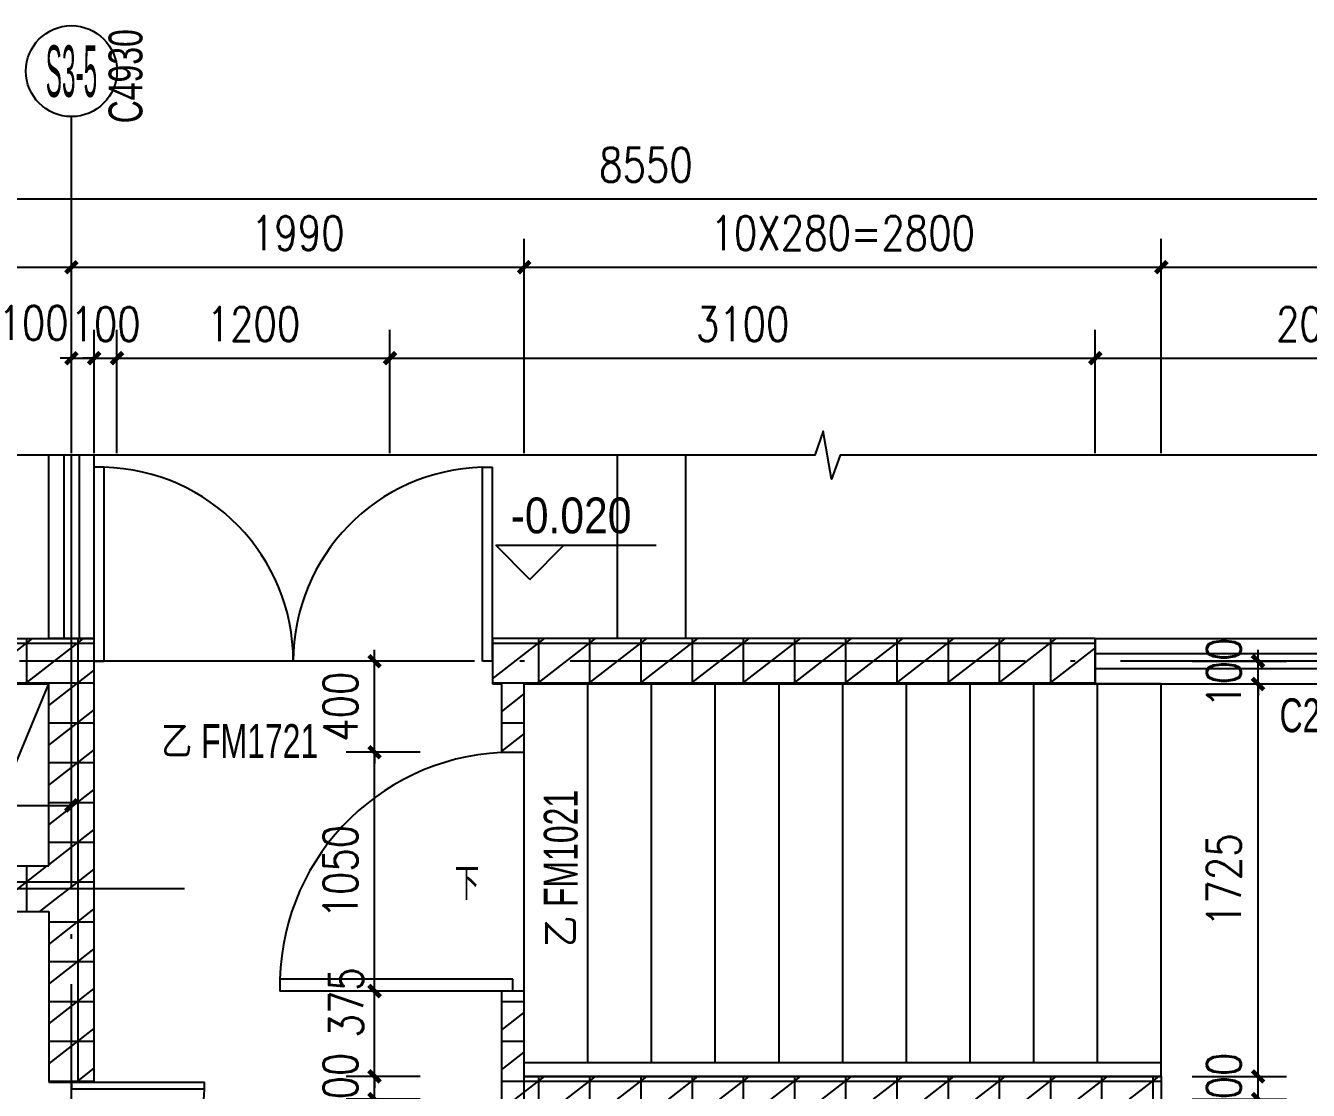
# Model space of a CAD drawing. Extents: x 718358 to 1668613, y -348838 to -159582.
# Drawn here: x 936870 to 942507, y -310316 to -305635 of the extents above; entities that cross this region are included whole.
import ezdxf
from ezdxf.enums import TextEntityAlignment as Align

# ---------------------------------------------------------------- set-up
doc = ezdxf.new("R2010")
doc.units = 0
doc.header["$LTSCALE"] = 1000
doc.linetypes.add('DOTE', pattern=[2.4200000000000004, 2, -0.2, 0.02, -0.2])
for name, color, linetype in [('建-可见线', 7, 'Continuous'), ('建-墙体', 2, 'Continuous'), ('建-尺寸', 73, 'Continuous'), ('建-影线', 8, 'Continuous'), ('建-标高', 3, 'Continuous'), ('建-楼梯', 4, 'Continuous'), ('建-符号', 3, 'Continuous'), ('建-符号说明', 7, 'Continuous'), ('建-轴标', 3, 'Continuous'), ('建-轴网', 14, 'DOTE'), ('建-门窗', 4, 'Continuous'), ('建-门窗-编号', 7, 'Continuous')]:
    doc.layers.add(name, color=color, linetype=linetype)
doc.styles.add('_TCH_AXIS', font='gt宽度调整.shx', dxfattribs={"bigfont": 'gt国标汉字.shx'})
doc.styles.add('_TCH_DIM', font='gt单线西文.shx', dxfattribs={"width": 0.8, "bigfont": 'gt单线中文.shx'})
doc.styles.add('_TCH_WINDOW', font='gt单线西文.shx', dxfattribs={"height": 3.5, "bigfont": 'gt单线中文.shx'})
doc.styles.add('DIM_FONT', font='SIMPLEX.shx', dxfattribs={"width": 0.8, "bigfont": 'GBCBIG.shx'})
doc.dimstyles.new('DIMN50', dxfattribs={"dimscale": 0.5, "dimtxt": 300, "dimasz": 100, "dimexe": 250, "dimexo": 300, "dimgap": 150, "dimtad": 1, "dimdec": 0, "dimzin": 0, "dimdsep": 46, "dimtxsty": 'DIM_FONT', "dimblk": 'ARCHTICK', "dimcen": 0.09, "dimdle": 1, "dimclrt": 7, "dimazin": 2, "dimtfac": 1, "dimtdec": 0, "dimtix": 1, "dimtmove": 2, "dimatfit": 3, "dimldrblk": 'ARCHTICK', "dimfxl": 1, "dimtolj": 1, "dimtzin": 0, "dimarcsym": 0})
pattern_1 = [(0, (0, 0), (0, 175), []), (37.875, (200, 0), (-84.80763867203999, 109.0383283764141), []), (90, (200, 0), (-225, 1.377727649040772e-14), [])]

# ---------------------------------------------------------------- blocks, each defined once
blk = doc.blocks.new('_ArchTick')
at = {"color": 0, "linetype": 'ByBlock', "const_width": 0.4}
blk.add_lwpolyline([(-0.5, -0.5), (0.5, 0.5)], dxfattribs=at)
blk = doc.blocks.new('*D3769')
at = {"layer": 'Defpoints', "color": 0, "transparency": 16777216}
for p in [(943871.009768569, -306397.1618529886), (935321.0097685686, -307297.1618529882), (943871.009768569, -307297.1618529932)]:
    blk.add_point(p, dxfattribs=at)
at = {"layer": '建-尺寸', "color": 0, "lineweight": -2, "transparency": 16777216}
for p, q in [((935321.0097685686, -307147.1618529882), (935321.0097685686, -306272.1618529886)), ((943871.009768569, -307147.1618529932), (943871.009768569, -306272.1618529886)), ((935320.5097685686, -306397.1618529886), (943871.509768569, -306397.1618529886))]:
    blk.add_line(p, q, dxfattribs=at)
at = {"layer": '建-尺寸', "color": 0, "lineweight": -2, "transparency": 16777216, "xscale": 50, "yscale": 50, "zscale": 50, "rotation": 180}
blk.add_blockref('_ArchTick', (935321.0097685686, -306397.1618529886), dxfattribs=at)
at = {"layer": '建-尺寸', "color": 0, "lineweight": -2, "transparency": 16777216, "xscale": 50, "yscale": 50, "zscale": 50}
blk.add_blockref('_ArchTick', (943871.009768569, -306397.1618529886), dxfattribs=at)
at = {"layer": '建-尺寸', "color": 7, "transparency": 16777216, "insert": (939596.0097685688, -306247.1618529886), "char_height": 150, "attachment_point": 5, "style": 'DIM_FONT'}
blk.add_mtext('\\A1;8550', dxfattribs=at)
blk = doc.blocks.new('*D3770')
at = {"layer": 'Defpoints', "color": 0, "transparency": 16777216}
for p in [(937071.009768569, -306697.1618529866), (935321.0097685683, -307665.1002736259), (937071.009768569, -307665.1002736269)]:
    blk.add_point(p, dxfattribs=at)
at = {"layer": '建-尺寸', "color": 0, "lineweight": -2, "transparency": 16777216}
for p, q in [((935321.0097685683, -307515.1002736259), (935321.0097685683, -306572.1618529866)), ((937071.009768569, -307515.1002736269), (937071.009768569, -306572.1618529866)), ((935320.5097685683, -306697.1618529866), (937071.509768569, -306697.1618529866))]:
    blk.add_line(p, q, dxfattribs=at)
at = {"layer": '建-尺寸', "color": 0, "lineweight": -2, "transparency": 16777216, "xscale": 50, "yscale": 50, "zscale": 50, "rotation": 180}
blk.add_blockref('_ArchTick', (935321.0097685683, -306697.1618529866), dxfattribs=at)
at = {"layer": '建-尺寸', "color": 0, "lineweight": -2, "transparency": 16777216, "xscale": 50, "yscale": 50, "zscale": 50}
blk.add_blockref('_ArchTick', (937071.009768569, -306697.1618529866), dxfattribs=at)
at = {"layer": '建-尺寸', "color": 7, "transparency": 16777216, "insert": (936196.0097685687, -306547.1618529866), "char_height": 150, "attachment_point": 5, "style": 'DIM_FONT'}
blk.add_mtext('\\A1;1750', dxfattribs=at)
blk = doc.blocks.new('*D3771')
at = {"layer": 'Defpoints', "color": 0, "transparency": 16777216}
for p in [(939061.0460655086, -306697.1618529877), (937071.009768569, -307665.1002736269), (939061.0460655086, -307665.1002736281)]:
    blk.add_point(p, dxfattribs=at)
at = {"layer": '建-尺寸', "color": 0, "lineweight": -2, "transparency": 16777216}
for p, q in [((937071.009768569, -307515.1002736269), (937071.009768569, -306572.1618529877)), ((939061.0460655086, -307515.1002736281), (939061.0460655086, -306572.1618529877)), ((937070.509768569, -306697.1618529877), (939061.5460655086, -306697.1618529877))]:
    blk.add_line(p, q, dxfattribs=at)
at = {"layer": '建-尺寸', "color": 0, "lineweight": -2, "transparency": 16777216, "xscale": 50, "yscale": 50, "zscale": 50, "rotation": 180}
blk.add_blockref('_ArchTick', (937071.009768569, -306697.1618529877), dxfattribs=at)
at = {"layer": '建-尺寸', "color": 0, "lineweight": -2, "transparency": 16777216, "xscale": 50, "yscale": 50, "zscale": 50}
blk.add_blockref('_ArchTick', (939061.0460655086, -306697.1618529877), dxfattribs=at)
at = {"layer": '建-尺寸', "color": 7, "transparency": 16777216, "insert": (938066.0279170389, -306547.1618529877), "char_height": 150, "attachment_point": 5, "style": 'DIM_FONT'}
blk.add_mtext('\\A1;1990', dxfattribs=at)
blk = doc.blocks.new('*D3772')
at = {"layer": 'Defpoints', "color": 0, "transparency": 16777216}
for p in [(941861.0124053496, -306697.1618529891), (939061.0460655086, -307665.1002736281), (941861.0124053496, -307665.1002736297)]:
    blk.add_point(p, dxfattribs=at)
at = {"layer": '建-尺寸', "color": 0, "lineweight": -2, "transparency": 16777216}
for p, q in [((939061.0460655086, -307515.1002736281), (939061.0460655086, -306572.1618529891)), ((941861.0124053496, -307515.1002736297), (941861.0124053496, -306572.1618529891)), ((939060.5460655086, -306697.1618529891), (941861.5124053496, -306697.1618529891))]:
    blk.add_line(p, q, dxfattribs=at)
at = {"layer": '建-尺寸', "color": 0, "lineweight": -2, "transparency": 16777216, "xscale": 50, "yscale": 50, "zscale": 50, "rotation": 180}
blk.add_blockref('_ArchTick', (939061.0460655086, -306697.1618529891), dxfattribs=at)
at = {"layer": '建-尺寸', "color": 0, "lineweight": -2, "transparency": 16777216, "xscale": 50, "yscale": 50, "zscale": 50}
blk.add_blockref('_ArchTick', (941861.0124053496, -306697.1618529891), dxfattribs=at)
at = {"layer": '建-尺寸', "color": 7, "transparency": 16777216, "insert": (940461.0292354291, -306547.1618529891), "char_height": 150, "attachment_point": 5, "style": 'DIM_FONT'}
blk.add_mtext('\\A1;10X280=2800', dxfattribs=at)
blk = doc.blocks.new('*D3773')
at = {"layer": 'Defpoints', "color": 0, "transparency": 16777216}
for p in [(943871.0097685691, -306697.1618529905), (941861.0124053496, -307665.1002736297), (943871.0097685691, -307665.1002736309)]:
    blk.add_point(p, dxfattribs=at)
at = {"layer": '建-尺寸', "color": 0, "lineweight": -2, "transparency": 16777216}
for p, q in [((941861.0124053496, -307515.1002736297), (941861.0124053496, -306572.1618529905)), ((943871.0097685691, -307515.1002736309), (943871.0097685691, -306572.1618529905)), ((941860.5124053496, -306697.1618529905), (943871.5097685691, -306697.1618529905))]:
    blk.add_line(p, q, dxfattribs=at)
at = {"layer": '建-尺寸', "color": 0, "lineweight": -2, "transparency": 16777216, "xscale": 50, "yscale": 50, "zscale": 50, "rotation": 180}
blk.add_blockref('_ArchTick', (941861.0124053496, -306697.1618529905), dxfattribs=at)
at = {"layer": '建-尺寸', "color": 0, "lineweight": -2, "transparency": 16777216, "xscale": 50, "yscale": 50, "zscale": 50}
blk.add_blockref('_ArchTick', (943871.0097685691, -306697.1618529905), dxfattribs=at)
at = {"layer": '建-尺寸', "color": 7, "transparency": 16777216, "insert": (942866.0110869594, -306547.1618529905), "char_height": 150, "attachment_point": 5, "style": 'DIM_FONT'}
blk.add_mtext('\\A1;2010', dxfattribs=at)
blk = doc.blocks.new('*D3786')
at = {"layer": 'Defpoints', "color": 0, "transparency": 16777216}
for p in [(937071.0082335729, -309063.3359133336), (935321.0082335725, -309444.6376247925), (937071.0082335729, -309444.6376247946)]:
    blk.add_point(p, dxfattribs=at)
at = {"layer": '建-尺寸', "color": 0, "lineweight": -2, "transparency": 16777216}
for p, q in [((935321.0082335725, -309294.6376247925), (935321.0082335725, -308938.3359133336)), ((937071.0082335729, -309294.6376247946), (937071.0082335729, -308938.3359133336)), ((935320.5082335725, -309063.3359133336), (937071.5082335729, -309063.3359133336))]:
    blk.add_line(p, q, dxfattribs=at)
at = {"layer": '建-尺寸', "color": 0, "lineweight": -2, "transparency": 16777216, "xscale": 50, "yscale": 50, "zscale": 50, "rotation": 180}
blk.add_blockref('_ArchTick', (935321.0082335725, -309063.3359133336), dxfattribs=at)
at = {"layer": '建-尺寸', "color": 0, "lineweight": -2, "transparency": 16777216, "xscale": 50, "yscale": 50, "zscale": 50}
blk.add_blockref('_ArchTick', (937071.0082335729, -309063.3359133336), dxfattribs=at)
at = {"layer": '建-尺寸', "color": 7, "transparency": 16777216, "insert": (936196.0082335727, -308913.3359133336), "char_height": 150, "attachment_point": 5, "style": 'DIM_FONT'}
blk.add_mtext('\\A1;1750', dxfattribs=at)
blk = doc.blocks.new('*D3793')
at = {"layer": 'Defpoints', "color": 0, "transparency": 16777216}
for p in [(937171.0093453949, -307097.1684157891), (937071.0161063881, -307665.1602424771), (937171.013216056, -307665.1595610318)]:
    blk.add_point(p, dxfattribs=at)
at = {"layer": '建-尺寸', "color": 0, "lineweight": -2, "transparency": 16777216}
for p, q in [((937071.0150841905, -307515.1602424806), (937071.0113838956, -306972.1690972373)), ((937171.0121938585, -307515.1595610353), (937171.0084935636, -306972.168415792)), ((937071.0122357269, -307097.1690972345), (937021.0122357281, -307097.1694379671)), ((937071.0122357269, -307097.1690972345), (937171.0093453949, -307097.1684157891)), ((937171.0093453949, -307097.1684157891), (937221.0093453937, -307097.1680750566))]:
    blk.add_line(p, q, dxfattribs=at)
at = {"layer": '建-尺寸', "color": 0, "lineweight": -2, "transparency": 16777216, "xscale": 50, "yscale": 50, "zscale": 50}
for p, rotation in [((937071.0122357269, -307097.1690972345), 0.0003904507116025968), ((937171.0093453949, -307097.1684157891), 180.0003904507116)]:
    blk.add_blockref('_ArchTick', p, dxfattribs=dict(at, rotation=rotation))
at = {"layer": '建-尺寸', "color": 7, "transparency": 16777216, "insert": (936904.4397508887, -306942.1702323642), "char_height": 150, "attachment_point": 5, "rotation": 0.00039045071158486214, "style": 'DIM_FONT'}
blk.add_mtext('\\A1;100', dxfattribs=at)
blk = doc.blocks.new('*D3794')
at = {"layer": 'Defpoints', "color": 0, "transparency": 16777216}
for p in [(937271.0097061852, -307097.1677343217), (937171.0132160558, -307665.1595610318), (937271.0135768461, -307665.1588795643)]:
    blk.add_point(p, dxfattribs=at)
at = {"layer": '建-尺寸', "color": 0, "lineweight": -2, "transparency": 16777216}
for p, q in [((937171.0121938583, -307515.1595610353), (937171.0084935636, -306972.168415792)), ((937271.0125546486, -307515.1588795678), (937271.0088543539, -306972.1677343245)), ((937171.0093453949, -307097.1684157891), (937121.0093453961, -307097.1687565217)), ((937171.0093453949, -307097.1684157891), (937271.0097061852, -307097.1677343217)), ((937271.0097061852, -307097.1677343217), (937321.009706184, -307097.1673935892))]:
    blk.add_line(p, q, dxfattribs=at)
at = {"layer": '建-尺寸', "color": 0, "lineweight": -2, "transparency": 16777216, "xscale": 50, "yscale": 50, "zscale": 50}
for p, rotation in [((937171.0093453949, -307097.1684157891), 0.0003904506907392857), ((937271.0097061852, -307097.1677343217), 180.0003904506908)]:
    blk.add_blockref('_ArchTick', p, dxfattribs=dict(at, rotation=rotation))
at = {"layer": '建-尺寸', "color": 7, "transparency": 16777216, "insert": (937221.0085035925, -306947.1680750588), "char_height": 150, "attachment_point": 5, "rotation": 0.00039045069075859017, "style": 'DIM_FONT'}
blk.add_mtext('\\A1;100', dxfattribs=at)
blk = doc.blocks.new('*D3795')
at = {"layer": 'Defpoints', "color": 0, "transparency": 16777216}
for p in [(938471.0042274996, -307097.1595567786), (937271.0135768462, -307665.1588795643), (938471.0080981606, -307665.1507020213)]:
    blk.add_point(p, dxfattribs=at)
at = {"layer": '建-尺寸', "color": 0, "lineweight": -2, "transparency": 16777216}
for p, q in [((937271.0125546487, -307515.1588795678), (937271.0088543539, -306972.1677343245)), ((938471.0070759631, -307515.1507020248), (938471.0033756683, -306972.1595567815)), ((937270.5097061852, -307097.1677377289), (938471.5042274995, -307097.1595533713))]:
    blk.add_line(p, q, dxfattribs=at)
at = {"layer": '建-尺寸', "color": 0, "lineweight": -2, "transparency": 16777216, "xscale": 50, "yscale": 50, "zscale": 50}
for p, rotation in [((937271.0097061852, -307097.1677343216), 180.0003904506999), ((938471.0042274996, -307097.1595567786), 0.0003904506999058653)]:
    blk.add_blockref('_ArchTick', p, dxfattribs=dict(at, rotation=rotation))
at = {"layer": '建-尺寸', "color": 7, "transparency": 16777216, "insert": (937871.0059446448, -306947.1636455536), "char_height": 150, "attachment_point": 5, "rotation": 0.00039045069990586534, "style": 'DIM_FONT'}
blk.add_mtext('\\A1;1200', dxfattribs=at)
blk = doc.blocks.new('*D3796')
at = {"layer": 'Defpoints', "color": 0, "transparency": 16777216}
for p in [(941570.9996168526, -307097.1384313942), (938471.0080981606, -307665.1507020213), (941571.0034875136, -307665.1295766368)]:
    blk.add_point(p, dxfattribs=at)
at = {"layer": '建-尺寸', "color": 0, "lineweight": -2, "transparency": 16777216}
for p, q in [((938471.0070759631, -307515.1507020248), (938471.0033756683, -306972.1595567816)), ((941571.0024653161, -307515.1295766403), (941570.9987650213, -306972.138431397)), ((938470.5042274996, -307097.159560186), (941571.4996168526, -307097.1384279869))]:
    blk.add_line(p, q, dxfattribs=at)
at = {"layer": '建-尺寸', "color": 0, "lineweight": -2, "transparency": 16777216, "xscale": 50, "yscale": 50, "zscale": 50}
for p, rotation in [((938471.0042274996, -307097.1595567787), 180.0003904507018), ((941570.9996168526, -307097.1384313942), 0.0003904507017505871)]:
    blk.add_blockref('_ArchTick', p, dxfattribs=dict(at, rotation=rotation))
at = {"layer": '建-尺寸', "color": 7, "transparency": 16777216, "insert": (940021.0008999784, -306947.1489940899), "char_height": 150, "attachment_point": 5, "rotation": 0.0003904507017505871, "style": 'DIM_FONT'}
blk.add_mtext('\\A1;3100', dxfattribs=at)
blk = doc.blocks.new('*D3797')
at = {"layer": 'Defpoints', "color": 0, "transparency": 16777216}
for p in [(943571.0009533508, -307097.1248020844), (941571.0034875136, -307665.1295766368), (943571.0048240118, -307665.1159473271)]:
    blk.add_point(p, dxfattribs=at)
at = {"layer": '建-尺寸', "color": 0, "lineweight": -2, "transparency": 16777216}
for p, q in [((941571.0024653161, -307515.1295766403), (941570.9987650213, -306972.138431397)), ((943571.0038018143, -307515.1159473305), (943571.0001015195, -306972.1248020873)), ((941570.4996168526, -307097.1384348015), (943571.5009533508, -307097.1247986771))]:
    blk.add_line(p, q, dxfattribs=at)
at = {"layer": '建-尺寸', "color": 0, "lineweight": -2, "transparency": 16777216, "xscale": 50, "yscale": 50, "zscale": 50}
for p, rotation in [((941570.9996168526, -307097.1384313941), 180.0003904507013), ((943571.0009533508, -307097.1248020844), 0.0003904507012925872)]:
    blk.add_blockref('_ArchTick', p, dxfattribs=dict(at, rotation=rotation))
at = {"layer": '建-尺寸', "color": 7, "transparency": 16777216, "insert": (942570.9992629042, -306947.1316167427), "char_height": 150, "attachment_point": 5, "rotation": 0.0003904507012925872, "style": 'DIM_FONT'}
blk.add_mtext('\\A1;2000', dxfattribs=at)
blk = doc.blocks.new('*D3802')
at = {"layer": 'Defpoints', "color": 0, "transparency": 16777216}
for p in [(938403.2892188191, -308429.5199070552), (938753.5879054078, -308429.5199070552), (938753.5879054071, -308829.5094806631)]:
    blk.add_point(p, dxfattribs=at)
at = {"layer": '建-尺寸', "color": 0, "lineweight": -2, "transparency": 16777216}
for p, q in [((938403.2892188191, -308429.5199070552), (938403.2892188191, -308379.5199070552)), ((938603.5879054078, -308429.5199070552), (938278.2892188191, -308429.5199070552)), ((938403.2892188191, -308829.5094806631), (938403.2892188191, -308429.5199070552)), ((938603.5879054071, -308829.5094806631), (938278.2892188191, -308829.5094806631)), ((938403.2892188191, -308829.5094806631), (938403.2892188191, -308879.5094806631))]:
    blk.add_line(p, q, dxfattribs=at)
at = {"layer": '建-尺寸', "color": 0, "lineweight": -2, "transparency": 16777216, "xscale": 50, "yscale": 50, "zscale": 50}
for p, rotation in [((938403.2892188191, -308429.5199070552), 270), ((938403.2892188191, -308829.5094806631), 90)]:
    blk.add_blockref('_ArchTick', p, dxfattribs=dict(at, rotation=rotation))
at = {"layer": '建-尺寸', "color": 7, "transparency": 16777216, "insert": (938253.2892188192, -308629.514693859), "char_height": 150, "attachment_point": 5, "rotation": 90, "style": 'DIM_FONT'}
blk.add_mtext('\\A1;400', dxfattribs=at)
blk = doc.blocks.new('*D3803')
at = {"layer": 'Defpoints', "color": 0, "transparency": 16777216}
for p in [(938403.2892188178, -308829.5094806631), (938753.5879054071, -308829.5094806631), (938753.5879054053, -309879.5073199701)]:
    blk.add_point(p, dxfattribs=at)
at = {"layer": '建-尺寸', "color": 0, "lineweight": -2, "transparency": 16777216}
for p, q in [((938603.5879054071, -308829.5094806631), (938278.2892188178, -308829.5094806631)), ((938403.2892188178, -309880.0073199701), (938403.2892188178, -308829.0094806631)), ((938603.5879054053, -309879.5073199701), (938278.2892188178, -309879.5073199701))]:
    blk.add_line(p, q, dxfattribs=at)
at = {"layer": '建-尺寸', "color": 0, "lineweight": -2, "transparency": 16777216, "xscale": 50, "yscale": 50, "zscale": 50}
for p, rotation in [((938403.2892188178, -308829.5094806631), 90), ((938403.2892188178, -309879.5073199701), 270)]:
    blk.add_blockref('_ArchTick', p, dxfattribs=dict(at, rotation=rotation))
at = {"layer": '建-尺寸', "color": 7, "transparency": 16777216, "insert": (938253.289218818, -309354.5084003164), "char_height": 150, "attachment_point": 5, "rotation": 90, "style": 'DIM_FONT'}
blk.add_mtext('\\A1;1050', dxfattribs=at)
blk = doc.blocks.new('*D3804')
at = {"layer": 'Defpoints', "color": 0, "transparency": 16777216}
for p in [(938403.2892188167, -309879.5073199702), (938753.5879054053, -309879.5073199702), (938753.5879054046, -310254.5094815018)]:
    blk.add_point(p, dxfattribs=at)
at = {"layer": '建-尺寸', "color": 0, "lineweight": -2, "transparency": 16777216}
for p, q in [((938403.2892188167, -309879.5073199702), (938403.2892188167, -309829.5073199702)), ((938603.5879054053, -309879.5073199702), (938278.2892188167, -309879.5073199702)), ((938403.2892188167, -310254.5094815018), (938403.2892188167, -309879.5073199702)), ((938603.5879054046, -310254.5094815018), (938278.2892188167, -310254.5094815018)), ((938403.2892188167, -310254.5094815018), (938403.2892188167, -310304.5094815018))]:
    blk.add_line(p, q, dxfattribs=at)
at = {"layer": '建-尺寸', "color": 0, "lineweight": -2, "transparency": 16777216, "xscale": 50, "yscale": 50, "zscale": 50}
for p, rotation in [((938403.2892188167, -309879.5073199702), 270), ((938403.2892188167, -310254.5094815018), 90)]:
    blk.add_blockref('_ArchTick', p, dxfattribs=dict(at, rotation=rotation))
at = {"layer": '建-尺寸', "color": 7, "transparency": 16777216, "insert": (938278.2892188169, -309929.5094810806), "char_height": 150, "attachment_point": 5, "rotation": 90, "style": 'DIM_FONT'}
blk.add_mtext('\\A1;375', dxfattribs=at)
blk = doc.blocks.new('*D3805')
at = {"layer": 'Defpoints', "color": 0, "transparency": 16777216}
for p in [(938403.2892188162, -310254.5094815015), (938753.5879054046, -310254.5094815015), (938753.5879054045, -310354.5701028648)]:
    blk.add_point(p, dxfattribs=at)
at = {"layer": '建-尺寸', "color": 0, "lineweight": -2, "transparency": 16777216}
for p, q in [((938403.2892188162, -310254.5094815015), (938403.2892188162, -310204.5094815015)), ((938603.5879054046, -310254.5094815015), (938278.2892188162, -310254.5094815015)), ((938403.2892188162, -310354.5701028648), (938403.2892188162, -310254.5094815015)), ((938603.5879054045, -310354.5701028648), (938278.2892188162, -310354.5701028648)), ((938403.2892188162, -310354.5701028648), (938403.2892188162, -310404.5701028648))]:
    blk.add_line(p, q, dxfattribs=at)
at = {"layer": '建-尺寸', "color": 0, "lineweight": -2, "transparency": 16777216, "xscale": 50, "yscale": 50, "zscale": 50}
for p, rotation in [((938403.2892188162, -310254.5094815015), 270), ((938403.2892188162, -310354.5701028648), 90)]:
    blk.add_blockref('_ArchTick', p, dxfattribs=dict(at, rotation=rotation))
at = {"layer": '建-尺寸', "color": 7, "transparency": 16777216, "insert": (938253.2892188163, -310304.539792183), "char_height": 150, "attachment_point": 5, "rotation": 90, "style": 'DIM_FONT'}
blk.add_mtext('\\A1;100', dxfattribs=at)
blk = doc.blocks.new('*D3808')
at = {"layer": 'Defpoints', "color": 0, "transparency": 16777216}
for p in [(941847.0738757997, -308429.5129920535), (942286.2982390667, -308429.5129920535), (941847.0738757995, -308529.5113169282)]:
    blk.add_point(p, dxfattribs=at)
at = {"layer": '建-尺寸', "color": 0, "lineweight": -2, "transparency": 16777216}
for p, q in [((942286.2982390667, -308429.5129920535), (942286.2982390667, -308379.5129920535)), ((941997.0738757997, -308429.5129920535), (942411.2982390667, -308429.5129920535)), ((942286.2982390667, -308529.5113169282), (942286.2982390667, -308429.5129920535)), ((941997.0738757995, -308529.5113169282), (942411.2982390667, -308529.5113169282)), ((942286.2982390667, -308529.5113169282), (942286.2982390667, -308579.5113169282))]:
    blk.add_line(p, q, dxfattribs=at)
at = {"layer": '建-尺寸', "color": 0, "lineweight": -2, "transparency": 16777216, "xscale": 50, "yscale": 50, "zscale": 50}
for p, rotation in [((942286.2982390667, -308429.5129920535), 270), ((942286.2982390667, -308529.5113169282), 90)]:
    blk.add_blockref('_ArchTick', p, dxfattribs=dict(at, rotation=rotation))
at = {"layer": '建-尺寸', "color": 7, "transparency": 16777216, "insert": (942136.2982390668, -308479.5121544906), "char_height": 150, "attachment_point": 5, "rotation": 90, "style": 'DIM_FONT'}
blk.add_mtext('\\A1;100', dxfattribs=at)
blk = doc.blocks.new('*D3809')
at = {"layer": 'Defpoints', "color": 0, "transparency": 16777216}
for p in [(941847.0738757995, -308529.511316928), (942286.2982390653, -308529.511316928), (941847.0738757966, -310254.5094815071)]:
    blk.add_point(p, dxfattribs=at)
at = {"layer": '建-尺寸', "color": 0, "lineweight": -2, "transparency": 16777216}
for p, q in [((941997.0738757995, -308529.511316928), (942411.2982390653, -308529.511316928)), ((942286.2982390653, -310255.0094815071), (942286.2982390653, -308529.011316928)), ((941997.0738757966, -310254.5094815071), (942411.2982390653, -310254.5094815071))]:
    blk.add_line(p, q, dxfattribs=at)
at = {"layer": '建-尺寸', "color": 0, "lineweight": -2, "transparency": 16777216, "xscale": 50, "yscale": 50, "zscale": 50}
for p, rotation in [((942286.2982390653, -308529.511316928), 90), ((942286.2982390653, -310254.5094815071), 270)]:
    blk.add_blockref('_ArchTick', p, dxfattribs=dict(at, rotation=rotation))
at = {"layer": '建-尺寸', "color": 7, "transparency": 16777216, "insert": (942136.2982390655, -309392.0103992174), "char_height": 150, "attachment_point": 5, "rotation": 90, "style": 'DIM_FONT'}
blk.add_mtext('\\A1;1725', dxfattribs=at)
blk = doc.blocks.new('*D3810')
at = {"layer": 'Defpoints', "color": 0, "transparency": 16777216}
for p in [(941847.0738757966, -310254.5094815068), (942286.2982390637, -310254.5094815068), (941847.0738757964, -310354.5094814897)]:
    blk.add_point(p, dxfattribs=at)
at = {"layer": '建-尺寸', "color": 0, "lineweight": -2, "transparency": 16777216}
for p, q in [((942286.2982390637, -310254.5094815068), (942286.2982390637, -310204.5094815068)), ((941997.0738757966, -310254.5094815068), (942411.2982390637, -310254.5094815068)), ((942286.2982390637, -310354.5094814897), (942286.2982390637, -310254.5094815068)), ((941997.0738757964, -310354.5094814897), (942411.2982390637, -310354.5094814897)), ((942286.2982390637, -310354.5094814897), (942286.2982390637, -310404.5094814897))]:
    blk.add_line(p, q, dxfattribs=at)
at = {"layer": '建-尺寸', "color": 0, "lineweight": -2, "transparency": 16777216, "xscale": 50, "yscale": 50, "zscale": 50}
for p, rotation in [((942286.2982390637, -310254.5094815068), 270), ((942286.2982390637, -310354.5094814897), 90)]:
    blk.add_blockref('_ArchTick', p, dxfattribs=dict(at, rotation=rotation))
at = {"layer": '建-尺寸', "color": 7, "transparency": 16777216, "insert": (942136.2982390638, -310304.5094814981), "char_height": 150, "attachment_point": 5, "rotation": 90, "style": 'DIM_FONT'}
blk.add_mtext('\\A1;100', dxfattribs=at)

msp = doc.modelspace()

# ---------------------------------------------------------------- hatches: boundary and pattern name
at = {"layer": '建-影线'}
h = msp.add_hatch(dxfattribs=at)
h.set_pattern_fill('空心砖', color=256, scale=50, style=0)
h.set_pattern_definition(pattern_1)
h.paths.add_polyline_path([(936221.0087517004, -308329.5184058816), (936221.0087517004, -308529.5184058816), (936971.0097164505, -308529.5185046382), (937071.0117475498, -308429.518517806), (936971.013778649, -308329.5185046387)])
h = msp.add_hatch(dxfattribs=at)
h.set_pattern_fill('空心砖', color=256, scale=50, style=0)
h.set_pattern_definition(pattern_1)
h.paths.add_polyline_path([(937171.013778649, -308329.5185309738), (936971.013778649, -308329.5185046387), (937071.0117475498, -308429.518517806)])
h = msp.add_hatch(dxfattribs=at)
h.set_pattern_fill('空心砖', color=256, scale=50, style=0)
h.set_pattern_definition(pattern_1)
h.paths.add_polyline_path([(937171.0097164505, -308529.5185309732), (937171.013778649, -308329.5185309738), (937071.0117475498, -308429.518517806)])
h = msp.add_hatch(dxfattribs=at)
h.set_pattern_fill('空心砖', color=256, scale=50, style=0)
h.set_pattern_definition(pattern_1)
h.paths.add_polyline_path([(939061.0504010302, -308329.518779845), (938921.0097427856, -308329.5187614051), (938921.0097164506, -308529.5187614051), (938961.0482266895, -308529.5187666772), (939027.7156181439, -308462.852108789)])
h = msp.add_hatch(dxfattribs=at)
h.set_pattern_fill('空心砖', color=256, scale=50, style=0)
h.set_pattern_definition(pattern_1)
h.paths.add_polyline_path([(939061.0482267124, -308529.5187798447), (941571.007988761, -308529.5191103445), (941571.008015096, -308329.5191103445), (939061.0504010302, -308329.518779845), (939027.7156181439, -308462.852108789)])
h = msp.add_hatch(dxfattribs=at)
h.set_pattern_fill('空心砖', color=256, scale=50, style=0)
h.set_pattern_definition(pattern_1)
h.paths.add_polyline_path([(937037.6761032235, -309429.5186101219), (937171.0094365567, -309429.518634072), (937171.0097164505, -308529.5185309732), (937071.0117475498, -308429.518517806), (936971.0097164505, -308529.5185046382), (936971.009467656, -309329.5185981468)])
h = msp.add_hatch(dxfattribs=at)
h.set_pattern_fill('空心砖', color=256, scale=50, style=0)
h.set_pattern_definition(pattern_1)
h.paths.add_polyline_path([(938961.0482266895, -308529.5187666772), (938961.0417434627, -308829.5073201918), (939061.0417434393, -308829.5094813498), (939061.0482267124, -308529.5187798447), (939027.7156181441, -308462.852108789)])
h = msp.add_hatch(dxfattribs=at)
h.set_pattern_fill('空心砖', color=256, scale=50, style=0)
h.set_pattern_definition(pattern_1)
h.paths.add_polyline_path([(935021.0081873983, -309329.5182478711), (934821.007905245, -309529.5182119454), (936971.0094054574, -309529.5185981468), (937037.6761032235, -309429.5186101219), (936971.009467656, -309329.5185981468)])
h = msp.add_hatch(dxfattribs=at)
h.set_pattern_fill('空心砖', color=256, scale=50, style=0)
h.set_pattern_definition(pattern_1)
h.paths.add_polyline_path([(936971.0094054574, -309529.5185981468), (936971.0091722127, -310279.5184687746), (937171.0091722127, -310279.5185309732), (937171.0094365567, -309429.518634072), (937037.6761032235, -309429.5186101219)])
h = msp.add_hatch(dxfattribs=at)
h.set_pattern_fill('空心砖', color=256, scale=50, style=0)
h.set_pattern_definition(pattern_1)
h.paths.add_polyline_path([(939061.010945667, -310254.5682508654), (939061.0190512798, -309879.5094811047), (938961.0190513033, -309879.5073199467), (938961.0087844457, -310354.5701028653)])
h = msp.add_hatch(dxfattribs=at)
h.set_pattern_fill('空心砖', color=256, scale=50, style=0)
h.set_pattern_definition(pattern_1)
h.paths.add_polyline_path([(939061.010945667, -310254.5682508654), (938961.0087844457, -310354.5701028653), (941861.0109129294, -310354.5163964897), (941861.0090609868, -310254.5163965068)])

# ---------------------------------------------------------------- linework, layer by layer
at = {"layer": '建-可见线'}
for points in [[(939471.0072521941, -308329.5188338262), (939471.0072521941, -307523.4260405904)], [(939771.0072521941, -308329.5188338263), (939771.0072521941, -307523.4260405904)]]:
    msp.add_lwpolyline(points, dxfattribs=at)
at = {"layer": '建-墙体'}
for p, q in [((936221.0087517004, -308329.5184058816), (936971.013778649, -308329.5185046387)), ((937171.013778649, -308329.5185309738), (936971.013778649, -308329.5185046387)), ((937171.0097164505, -308529.5185309732), (937171.013778649, -308329.5185309738)), ((938921.0097427856, -308329.5187614051), (938921.0097164506, -308529.5187614051)), ((939061.0504010302, -308329.518779845), (938921.0097427856, -308329.5187614051)), ((941571.008015096, -308329.5191103445), (939061.0504010302, -308329.518779845)), ((941571.007988761, -308529.5191103445), (941571.008015096, -308329.5191103445)), ((936221.0087517004, -308529.5184058816), (936971.0097164505, -308529.5185046382)), ((936971.009467656, -309329.5185981468), (936971.0097164505, -308529.5185046382)), ((937171.0094365567, -309429.518634072), (937171.0097164505, -308529.5185309732)), ((938921.0097164506, -308529.5187614051), (938961.0482266895, -308529.5187666772)), ((938961.0482266895, -308529.5187666772), (938961.0417434627, -308829.5073201918)), ((939061.0417434393, -308829.5094813498), (939061.0482267124, -308529.5187798447)), ((939061.0482267124, -308529.5187798447), (941571.007988761, -308529.5191103445)), ((938961.0417434627, -308829.5073201918), (939061.0417434393, -308829.5094813498)), ((935021.0081873983, -309329.5182478711), (936971.009467656, -309329.5185981468)), ((937171.0091722127, -310279.5185309732), (937171.0094365567, -309429.518634072)), ((934821.007905245, -309529.5182119454), (936971.0094054574, -309529.5185981468)), ((936971.0094054574, -309529.5185981468), (936971.0091722127, -310279.5184687746)), ((938961.0190513033, -309879.5073199467), (938961.0087844457, -310354.5701028653)), ((939061.0190512798, -309879.5094811047), (938961.0190513033, -309879.5073199467)), ((939061.010945667, -310254.5682508654), (939061.0190512798, -309879.5094811047)), ((936971.0091722127, -310279.5184687746), (937171.0091722127, -310279.5185309732)), ((939061.010945667, -310254.5682508654), (941861.0090609868, -310254.5163965068)), ((941861.0090609868, -310254.5163965068), (941861.0109129294, -310354.5163964897))]:
    msp.add_line(p, q, dxfattribs=at)
at = {"layer": '建-影线'}
msp.add_lwpolyline([(935020.9539425471, -309329.5182272593), (936703.8687807214, -309171.8758105403), (936971.0097199895, -308529.5184845398)], dxfattribs=at)
at = {"layer": '建-标高'}
for p, q in [((939085.7244222994, -308069.6152170144), (938935.7244222994, -307919.6152170144)), ((938935.7244222994, -307919.6152170144), (939640.4355274674, -307919.6152170144)), ((939085.7244222994, -308069.6152170144), (939235.7244222994, -307919.6152170144))]:
    msp.add_line(p, q, dxfattribs=at)
at = {"layer": '建-楼梯'}
for p, q in [((941861.0099869614, -308529.5094815069), (939061.0099869614, -308529.5094815022)), ((939061.0099869586, -310194.5094815022), (939061.0099869614, -308529.5094815022)), ((939341.0099869586, -310194.5094815026), (939341.0099869614, -308529.5094815026)), ((939621.0099869586, -310194.5094815031), (939621.0099869614, -308529.5094815031)), ((939901.0099869586, -310194.5094815036), (939901.0099869614, -308529.5094815036)), ((940181.0099869586, -310194.5094815041), (940181.0099869614, -308529.5094815041)), ((940461.0099869586, -310194.5094815046), (940461.0099869614, -308529.5094815046)), ((940741.0099869586, -310194.509481505), (940741.0099869614, -308529.509481505)), ((941021.0099869586, -310194.5094815055), (941021.0099869614, -308529.5094815055)), ((941301.0099869586, -310194.509481506), (941301.0099869614, -308529.509481506)), ((941581.0099869586, -310194.5094815065), (941581.0099869614, -308529.5094815065)), ((941861.0099869586, -310194.5094815069), (941861.0099869614, -308529.5094815069)), ((939061.0099869585, -310254.5094815022), (939061.0099869586, -310194.5094815022)), ((941861.0099869585, -310194.5094815069), (939061.0099869585, -310194.5094815022)), ((939061.0099869585, -310254.5094815022), (939061.0099869585, -310194.5094815022)), ((941861.0099869585, -310254.5094815069), (941861.0099869586, -310194.5094815069)), ((941861.0099869585, -310254.5094815069), (941861.0099869585, -310194.5094815069)), ((941861.0099869585, -310254.5094815069), (939061.0099869585, -310254.5094815022)), ((941861.0099869585, -310254.5094815069), (939061.0099869585, -310254.5094815022)), ((939061.0099869582, -310354.5094815022), (939061.0099869585, -310254.5094815022))]:
    msp.add_line(p, q, dxfattribs=at)
at = {"layer": '建-符号'}
msp.add_lwpolyline([(946102.310069717, -307523.4260405904), (940450.2782478651, -307523.4260405904), (940412.0613732672, -307628.4260405904), (940375.0327073184, -307418.4260405904), (940337.7782478651, -307523.4260405904), (934685.7464260134, -307523.4260405904)], dxfattribs=at)
msp.add_lwpolyline([(938921.00998696, -309392.0094815019, 0, 0, 0), (942461.0099869599, -309392.0094815079, 0, 0, 0), (942461.0099869568, -311217.0094815079, 0, 0, 0), (940611.0099869567, -311217.0094815046, 40.00000000000001, 0, 0), (940461.0099869567, -311217.0094815046, 0, 0, 0)], format="xyseb", dxfattribs=at)
at = {"layer": '建-轴标'}
msp.add_line((937071.0097685693, -307297.1618529882), (937071.0097685704, -306035.2025404018), dxfattribs=at)
msp.add_circle((937071.0097685709, -305835.2025404018), 200, dxfattribs=at)
at = {"layer": '建-轴网'}
for p, q in [((937071.009768562, -314269.513520653), (937071.009768569, -307523.4260405904)), ((946102.310069717, -308429.5199070629), (934685.7464260134, -308429.5199070507)), ((937567.2982568791, -309429.5188137016), (934685.7464260134, -309429.5182036833))]:
    msp.add_line(p, q, dxfattribs=at)
at = {"layer": '建-门窗'}
for p, q in [((936971.0137786489, -308329.5187419649), (936971.0140293381, -307523.4260405904)), ((937037.6806960048, -307523.4260405904), (937037.6804453157, -308329.5187626978)), ((937104.3473626715, -307523.4260405904), (937104.3471119823, -308329.5187834307)), ((937171.0137786489, -308329.5188041636), (937171.0140293381, -307523.4260405904)), ((937171.0097296181, -308429.5185309733), (937171.0098419536, -307576.3935309733)), ((937214.7598419536, -307576.3935367341), (937171.0098419536, -307576.3935309733)), ((937214.7597296181, -308429.518536734), (937214.7598419536, -307576.3935367341)), ((938877.2597296181, -308429.5187556443), (938877.2598419536, -307576.3937556443)), ((938877.2598419536, -307576.3937556443), (938921.0098419536, -307576.3937614051)), ((938921.0097296181, -308429.5187614051), (938921.0098419536, -307576.3937614051)), ((936971.0137786489, -308329.5187419649), (937171.0137786489, -308329.5188041636)), ((941571.008015096, -308329.5191103445), (941571.007988761, -308529.5191103445)), ((941571.008015096, -308329.5191103445), (943571.008015096, -308329.5193736951)), ((937171.0097296181, -308429.5185309733), (937214.7597296181, -308429.518536734)), ((938921.0097296181, -308429.5187614051), (938877.2597296181, -308429.5187556443)), ((943571.0080063177, -308396.1860403618), (941571.0080063177, -308396.1857770112)), ((943571.0079975392, -308462.8527070284), (941571.0079975392, -308462.8524436778)), ((941571.007988761, -308529.5191103445), (943571.007988761, -308529.5193736951)), ((937987.2701861385, -309826.9862756825), (937987.2690515305, -309879.4862756702)), ((939011.0201858995, -309827.0084005379), (937987.2701861385, -309826.9862756825)), ((939011.0190512914, -309879.5084005257), (939011.0201858995, -309827.0084005379)), ((939011.0190512914, -309879.5084005257), (937987.2690515305, -309879.4862756702)), ((937071.0091722127, -310279.5184998739), (937071.0091628828, -310309.5184998739)), ((937071.0091722127, -310279.5184998739), (937656.0091722126, -310279.5186818048)), ((937656.0091628828, -310309.5186818048), (937656.0091722126, -310279.5186818048)), ((937071.0091628828, -310309.5184998739), (937656.0091628828, -310309.5186818048))]:
    msp.add_line(p, q, dxfattribs=at)
for centre, radius, start, end in [((937192.8847296181, -308429.5185338538), 853.1250000001105, 359.9999924555651, 88.53070887420937), ((938899.1347296181, -308429.5187585247), 853.125000000004, 91.46927603691681, 179.9999924555572), ((939011.0196185955, -309853.258400532), 1023.750000000201, 89.99876174765464, 178.5294781662905), ((937071.0091675477, -310294.5184998739), 585.000000000033, 269.9999821814202, 358.5306986000571)]:
    msp.add_arc(centre, radius, start, end, dxfattribs=at)

# ---------------------------------------------------------------- texts
at = {"layer": '建-标高', "style": '_TCH_DIM', "width": 0.888888888888889}
msp.add_text('-0.020', height=157.5, dxfattribs=at).set_placement((939001.4355274674, -307867.1152170144))
at = {"layer": '建-符号说明', "style": '_TCH_DIM', "width": 0.8}
msp.add_text('下', height=143.3070866141732, dxfattribs=at).set_placement((938754.9666798734, -309479.5094815018))
at = {"layer": '建-轴标', "style": '_TCH_AXIS', "width": 0.2624999999999094}
msp.add_text('S3-5', height=226.2741699796952, dxfattribs=at).set_placement((936957.8726835811, -305948.3396253916), (937184.1468535607, -305948.3396253916), align=Align.FIT)
at = {"layer": '建-门窗-编号', "style": '_TCH_WINDOW', "width": 0.7058823529411765}
for s, rotation, p in [('C4930', 89.999982181416, (937382.8894830481, -306064.5188628315)), ('C2010', 359.9999924555589, (942381.0079608622, -308741.3942170015)), ('FM1721', 359.9999924555596, (937640.5096736568, -308854.5185927948)), ('FM1021', 89.99876174765322, (939295.798743775, -309510.0145549789))]:
    msp.add_text(s, height=148.75, rotation=rotation, dxfattribs=at).set_placement(p)
at = {"layer": '建-门窗-编号', "style": '_TCH_WINDOW'}
for rotation, p in [(359.9999924555596, (937465.5096736568, -308854.5185697516)), (89.99876174765322, (939295.7949617484, -309685.0145549381))]:
    msp.add_text('乙', height=143.3070866141732, rotation=rotation, dxfattribs=at).set_placement(p)

# ---------------------------------------------------------------- dimensions: what is measured, and where the dimension line sits
at = {"layer": '建-尺寸'}
for p1, p2, distance, picture, middle in [((935321.0097685686, -307297.1618529882), (943871.009768569, -307297.1618529932), 900.0000000045983, '*D3769', (939596.0097685688, -306247.1618529886)), ((935321.0097685683, -307665.1002736259), (937071.009768569, -307665.1002736269), 967.9384206403047, '*D3770', (936196.0097685687, -306547.1618529866)), ((937071.009768569, -307665.1002736269), (939061.0460655086, -307665.1002736281), 967.9384206403629, '*D3771', (938066.0279170389, -306547.1618529877)), ((941861.0124053496, -307665.1002736297), (943871.0097685691, -307665.1002736309), 967.9384206403629, '*D3773', (942866.0110869594, -306547.1618529905)), ((937171.0132160559, -307665.1595610318), (937271.0135768462, -307665.1588795643), 567.9911452558346, '*D3794', (937221.0085035925, -306947.1680750588)), ((937271.0135768463, -307665.1588795643), (938471.0080981606, -307665.1507020213), 567.9911452558928, '*D3795', (937871.0059446448, -306947.1636455536)), ((938471.0080981606, -307665.1507020213), (941571.0034875136, -307665.1295766368), 567.9911452558346, '*D3796', (940021.0008999784, -306947.1489940899)), ((941571.0034875136, -307665.1295766368), (943571.0048240118, -307665.1159473271), 567.9911452558927, '*D3797', (942570.9992629042, -306947.1316167427)), ((941847.0738757995, -308529.5113169282), (941847.0738757997, -308429.5129920535), -439.2243632670725, '*D3808', (942136.2982390668, -308479.5121544906)), ((938753.5879054071, -308829.5094806631), (938753.5879054078, -308429.5199070552), 350.2986865886487, '*D3802', (938253.2892188192, -308629.514693859)), ((941847.0738757966, -310254.5094815071), (941847.0738757995, -308529.511316928), -439.2243632657919, '*D3809', (942136.2982390655, -309392.0103992174)), ((935321.0082335725, -309444.6376247925), (937071.0082335729, -309444.6376247946), 381.3017114610411, '*D3786', (936196.0082335727, -308913.3359133336)), ((938753.5879054053, -309879.5073199701), (938753.5879054071, -308829.5094806631), 350.29868658923084, '*D3803', (938253.289218818, -309354.5084003164)), ((938753.5879054045, -310354.5701028648), (938753.5879054046, -310254.5094815015), 350.2986865884159, '*D3805', (938253.2892188163, -310304.539792183)), ((941847.0738757964, -310354.5094814897), (941847.0738757966, -310254.5094815068), -439.2243632670725, '*D3810', (942136.2982390638, -310304.5094814981))]:
    dim = msp.add_aligned_dim(p1=p1, p2=p2, distance=distance, dimstyle='DIMN50', dxfattribs=at)
    dim.commit()
    dim.dimension.update_dxf_attribs({"geometry": picture, "text_midpoint": middle})
dim = msp.add_aligned_dim(p1=(939061.0460655086, -307665.1002736281), p2=(941861.0124053496, -307665.1002736297), distance=967.9384206405957, text='10X280=2800', dimstyle='DIMN50', dxfattribs=at)
dim.commit()
dim.dimension.update_dxf_attribs({"geometry": '*D3772', "text_midpoint": (940461.0292354291, -306547.1618529891)})
for base, p1, p2, angle, picture, middle in [((937171.0093453949, -307097.1684157891), (937071.0161063882, -307665.1602424771), (937171.0132160562, -307665.1595610318), 0.00039045067823491265, '*D3793', (936904.4397508887, -306942.1702323642)), ((938403.2892188167, -309879.5073199702), (938753.5879054046, -310254.5094815018), (938753.5879054053, -309879.5073199702), 89.99999999989329, '*D3804', (938278.2892188169, -309929.5094810806))]:
    dim = msp.add_linear_dim(base=base, p1=p1, p2=p2, angle=angle, dimstyle='DIMN50', dxfattribs=at)
    dim.commit()
    dim.dimension.update_dxf_attribs({"geometry": picture, "text_midpoint": middle, "dimtype": 161})

doc.saveas('drawing.dxf')
